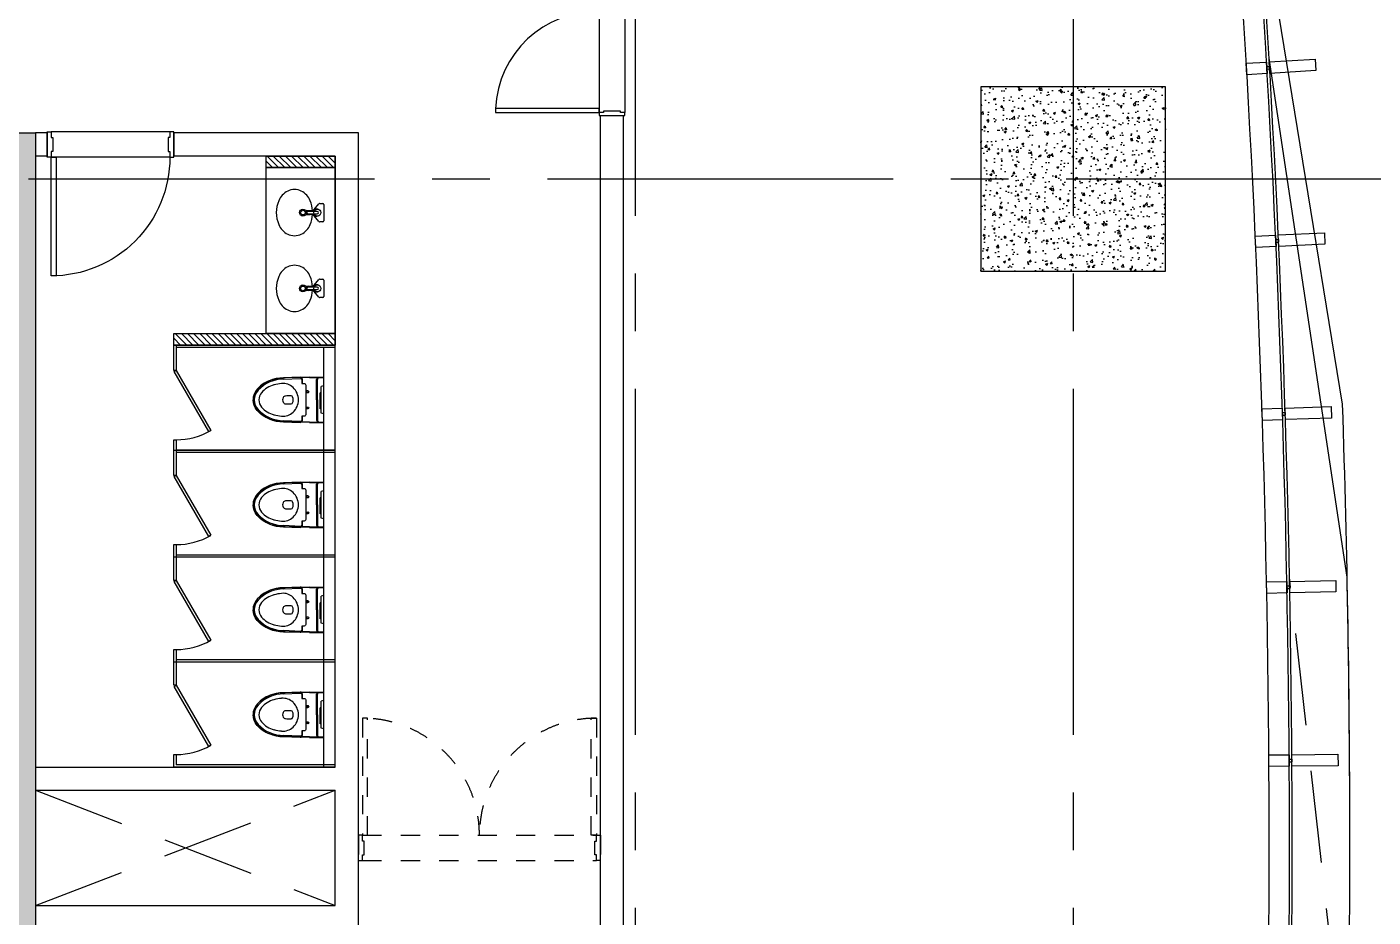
# Model space of a CAD drawing. Header units: millimetres. Extents: x 10000 to 302800, y 6800 to 229018.
# Drawn here: x 126553 to 138229, y 67578 to 75296 of the extents above; entities that cross this region are included whole.
import ezdxf

# ---------------------------------------------------------------- set-up
doc = ezdxf.new("R2010")
doc.units = ezdxf.units.MM
doc.header["$LTSCALE"] = 400
doc.header["$MEASUREMENT"] = 0
for name, pattern in [('X-EXT_9F$0$DASHED', [3, 2, -1]), ('X-F_Exit_7F~20F$0$18$0$STYLE_19', [0.83328, 0.41656, -0.41672]), ('X-GRID_5~ROOF$0$CENTER2', [1.125, 0.75, -0.125, 0.125, -0.125]), ('X-INT-OFFICE-6~20F$0$DASHED', [3, 2, -1])]:
    doc.linetypes.add(name, pattern=pattern)
doc.layers.get('0').update_dxf_attribs({"linetype": 'CONTINUOUS'})
for name, color, linetype in [('A-TXT1', 3, 'CONTINUOUS'), ('X-COL-9F$0$A-COL', 2, 'CONTINUOUS'), ('X-COL-9F$0$A-HAT', 252, 'CONTINUOUS'), ('X-CORE_9F$0$A-CON', 2, 'CONTINUOUS'), ('X-CORE_9F$0$A-HAT', 252, 'CONTINUOUS'), ('X-EXT_9F$0$A-ELE3', 4, 'CONTINUOUS'), ('X-EXT_9F$0$A-ELES', 252, 'CONTINUOUS'), ('X-EXT_9F$0$A-OVHD', 7, 'X-EXT_9F$0$DASHED'), ('X-EXT_9F$0$A-WIN', 6, 'CONTINUOUS'), ('X-F_Exit_7F~20F$0$A-FSD', 4, 'CONTINUOUS'), ('X-frame Office 5~34F$0$A-WINF', 4, 'CONTINUOUS'), ('X-GRID_5~ROOF$0$A-CEN1', 1, 'X-GRID_5~ROOF$0$CENTER2'), ('X-INT-OFFICE-6~20F$0$A-DOOR', 4, 'CONTINUOUS'), ('X-INT-OFFICE-6~20F$0$A-DOORF', 9, 'CONTINUOUS'), ('X-INT-OFFICE-6~20F$0$A-ELE4', 8, 'CONTINUOUS'), ('X-INT-OFFICE-6~20F$0$A-OPEN2', 9, 'X-INT-OFFICE-6~20F$0$DASHED'), ('X-INT-OFFICE-6~20F$0$A-TOIL', 6, 'CONTINUOUS'), ('X-INT-OFFICE-6~20F$0$A-WALD', 7, 'CONTINUOUS')]:
    doc.layers.add(name, color=color, linetype=linetype)

# ---------------------------------------------------------------- blocks, each defined once
blk = doc.blocks.new('X-COL-9F$0$1600X1600_8~11F_C3A')
at = {"layer": 'X-COL-9F$0$A-HAT'}
h = blk.add_hatch(dxfattribs=at)
h.set_pattern_fill('AR-CONC', color=256)
h.set_pattern_definition([(50, (-130848.82, -92371.2), (182.18467, -15.93909), [19.05, -209.55]), (355, (-130848.82, -92371.2), (-35.24283, 191.05664), [15.24, -167.64]), (100.451, (-130833.63, -92372.53), (146.9425, 175.11669), [16.19, -178.09]), (46.1842, (-130848.82, -92320.4), (271.07904, -42.04233), [28.575, -314.325]), (96.6356, (-130826.23, -92323.9), (237.40423, 247.42556), [24.285, -267.135]), (351.184, (-130848.82, -92320.4), (237.4046, 247.4251), [22.86, -251.46]), (21, (-130823.42, -92333.1), (151.61488, -102.26552), [19.05, -209.55]), (326, (-130823.42, -92333.1), (61.80203, 184.18797), [15.24, -167.64]), (71.4514, (-130810.78, -92341.63), (213.4165, 81.92286), [16.19, -178.09]), (37.5, (-130848.817, -92371.206), (3.088603, 84.55504), [0, -165.608, 0, -170.18, 0, -168.275]), (7.5, (-130848.82, -92371.21), (66.81966, 100.180575), [0, -97.028, 0, -161.798, 0, -64.135]), (327.5, (-130905.46, -92371.206), (135.590595, -5.728744), [0, -63.5, 0, -198.12, 0, -262.89]), (317.5, (-130930.86, -92371.21), (148.12918, 25.42649), [0, -82.55, 0, -131.572, 0, -186.69])])
h.paths.add_polyline_path([(-800, -800), (800, -800), (800, 800), (-800, 800)])
at = {"layer": 'X-COL-9F$0$A-COL'}
blk.add_lwpolyline([(-800, -800), (800, -800), (800, 800), (-800, 800)], close=True, dxfattribs=at)
blk = doc.blocks.new('X-COL-9F')
at = {"layer": 'X-COL-9F$0$A-COL'}
blk.add_blockref('X-COL-9F$0$1600X1600_8~11F_C3A', (130849, 92371), dxfattribs=at)
blk = doc.blocks.new('X-CORE_9F')
at = {"layer": 'X-CORE_9F$0$A-HAT'}
h = blk.add_hatch(dxfattribs=at)
h.set_pattern_fill('AR-CONC', color=256)
h.set_pattern_definition([(50, (0, 0), (182.18467, -15.93909), [19.05, -209.55]), (355, (0, 0), (-35.24283, 191.05664), [15.24, -167.64]), (100.451, (15.18, -1.33), (146.9425, 175.11669), [16.19, -178.09]), (46.1842, (0, 50.8), (271.07904, -42.04233), [28.575, -314.325]), (96.6356, (22.6, 47.3), (237.40423, 247.42556), [24.285, -267.135]), (351.184, (0, 50.8), (237.4046, 247.4251), [22.86, -251.46]), (21, (25.4, 38.1), (151.61488, -102.26552), [19.05, -209.55]), (326, (25.4, 38.1), (61.80203, 184.18797), [15.24, -167.64]), (71.4514, (38.03, 29.58), (213.4165, 81.92286), [16.19, -178.09]), (37.5, (0, 0), (3.088603, 84.55504), [0, -165.608, 0, -170.18, 0, -168.275]), (7.5, (0, 0), (66.81966, 100.180575), [0, -97.028, 0, -161.798, 0, -64.135]), (327.5, (-56.64, 0), (135.590595, -5.728744), [0, -63.5, 0, -198.12, 0, -262.89]), (317.5, (-82.04, 0), (148.12918, 25.42649), [0, -82.55, 0, -131.572, 0, -186.69])])
h.paths.add_polyline_path([(88299, 80871), (84649, 80871), (84649, 87921), (87449, 87921), (87449, 82271), (87749, 82271), (87749, 92271), (88299, 92271), (88299, 92771), (86449, 92771), (86449, 92271), (87449, 92271), (87449, 88221), (84649, 88221), (84649, 92271), (85649, 92271), (85649, 92771), (83499, 92771), (83499, 92471), (84149, 92471), (84149, 80671), (81749, 80671), (81749, 92471), (82399, 92471), (82399, 92771), (81449, 92771), (81449, 80371), (88299, 80371)])
h.paths.add_polyline_path([(91449, 80871), (90349, 80871), (90349, 83671), (93049, 83671), (93049, 80871), (92549, 80871), (92549, 80371), (96349, 80371), (96349, 81521), (96049, 81521), (96049, 80871), (93349, 80871), (93349, 92271), (93424, 92271), (96049, 92271), (96049, 91621), (96349, 91621), (96349, 92771), (92524, 92771), (92524, 92271), (93049, 92271), (93049, 89671), (90349, 89671), (90349, 92271), (91724, 92271), (91724, 92771), (90049, 92771), (90049, 88721), (90349, 88721), (90349, 89371), (93049, 89371), (93049, 83971), (90349, 83971), (90349, 84621), (90049, 84621), (90049, 80871), (90049, 80371), (91449, 80371)])
h.paths.add_polyline_path([(90349, 87321), (90049, 87321), (90049, 86021), (90349, 86021)], flags=17)
h.paths.add_polyline_path([(96349, 90221), (96049, 90221), (96049, 88721), (96349, 88721)], flags=17)
h.paths.add_polyline_path([(96349, 87321), (96049, 87321), (96049, 85821), (96349, 85821)], flags=17)
h.paths.add_polyline_path([(96349, 84421), (96049, 84421), (96049, 82921), (96349, 82921)], flags=17)
h.paths.add_polyline_path([(106049, 81521), (105749, 81521), (105749, 80871), (103049, 80871), (103049, 92271), (105749, 92271), (105749, 91621), (106049, 91621), (106049, 92771), (99749, 92771), (99749, 91621), (100049, 91621), (100049, 92271), (102749, 92271), (102749, 80871), (100049, 80871), (100049, 81521), (99749, 81521), (99749, 80371), (106049, 80371)])
h.paths.add_polyline_path([(100049, 84421), (99749, 84421), (99749, 82921), (100049, 82921)], flags=17)
h.paths.add_polyline_path([(100049, 87321), (99749, 87321), (99749, 85821), (100049, 85821)], flags=17)
h.paths.add_polyline_path([(100049, 90221), (99749, 90221), (99749, 88721), (100049, 88721)], flags=17)
h.paths.add_polyline_path([(106049, 90221), (105749, 90221), (105749, 88721), (106049, 88721)], flags=17)
h.paths.add_polyline_path([(106049, 87321), (105749, 87321), (105749, 85821), (106049, 85821)], flags=17)
h.paths.add_polyline_path([(106049, 84421), (105749, 84421), (105749, 82921), (106049, 82921)], flags=17)
h.paths.add_polyline_path([(114149, 80871), (112749, 80871), (112749, 82721), (114149, 82721), (114149, 83021), (112749, 83021), (112749, 89771), (115549, 89771), (115549, 80371), (116849, 80371), (116849, 80871), (115849, 80871), (115849, 83071), (118649, 83071), (118649, 80871), (117649, 80871), (117649, 80371), (119249, 80371), (119249, 80671), (119149, 80671), (119149, 92471), (119799, 92471), (119799, 92771), (117249, 92771), (117249, 92271), (118649, 92271), (118649, 90421), (117249, 90421), (117249, 90121), (118649, 90121), (118649, 83371), (115849, 83371), (115849, 92771), (115449, 92771), (115449, 92271), (115549, 92271), (115549, 90071), (112749, 90071), (112749, 92271), (114349, 92271), (114349, 92771), (109449, 92771), (109449, 91621), (109749, 91621), (109749, 92271), (112449, 92271), (112449, 80871), (109749, 80871), (109749, 81521), (109449, 81521), (109449, 80371), (114149, 80371)])
h.paths.add_polyline_path([(109749, 84421), (109449, 84421), (109449, 82921), (109749, 82921)])
h.paths.add_polyline_path([(109749, 87321), (109449, 87321), (109449, 85821), (109749, 85821)])
h.paths.add_polyline_path([(109749, 90221), (109449, 90221), (109449, 88721), (109749, 88721)], flags=17)
h.paths.add_polyline_path([(121849, 92771), (120899, 92771), (120899, 92471), (121549, 92471), (121549, 80671), (120349, 80671), (120349, 80371), (121849, 80371)])
at = {"layer": 'X-CORE_9F$0$A-CON', "ltscale": 10}
for p, q in [((120899, 92771), (121849, 92771)), ((121849, 92771), (121849, 80371))]:
    blk.add_line(p, q, dxfattribs=at)
blk = doc.blocks.new('*U337')
at = {"layer": 'X-frame Office 5~34F$0$A-WINF'}
for p, q in [((-50, 176), (-50, 0)), ((50, 176), (-50, 176)), ((11.5, 200), (-11.5, 200)), ((-11.5, 176), (-11.5, 200)), ((11.5, 176), (11.5, 200)), ((50, 0), (50, 176)), ((-50, 0), (50, 0))]:
    blk.add_line(p, q, dxfattribs=at)
blk.add_lwpolyline([(-50, 200), (50, 200), (50, 600), (-50, 600)], close=True, dxfattribs=at)
blk = doc.blocks.new('X-frame Office 5~34F')
at = {"layer": 'X-frame Office 5~34F$0$A-WINF'}
for p, xscale, rotation in [((132353, 93325), -1, 273.4422343515099), ((132431, 91827), -0.9999999999999999, 272.7064152652976), ((132488, 90328), -0.9999999999999999, 271.9705961790854), ((132527, 88828), -0.9999999999999999, 271.2347770928734), ((132546, 87328), -1, 270.4989580066613)]:
    blk.add_blockref('*U337', p, dxfattribs=dict(at, xscale=xscale, rotation=rotation))
blk = doc.blocks.new('X-EXT_9F')
at = {"layer": 'X-EXT_9F$0$A-ELE3', "ltscale": 10}
blk.add_lwpolyline([(99970, 65294), (104470, 64776, 0.026596), (126595, 66105, 0.345625), (132309, 71743, 0.031644), (133249, 86571, 0.004995), (133225, 88919), (132548, 93419)], format="xyb", dxfattribs=at)
at = {"layer": 'X-EXT_9F$0$A-ELES', "ltscale": 10}
blk.add_lwpolyline([(132549, 86571, 0.031644), (131615, 101311, 0.345625), (126516, 106342, 0.056648), (79581, 106342, 0.345625), (74483, 101311, 0.031644), (73549, 86571, 0.031644), (74483, 71832, 0.345625), (79581, 66801, 0.056648), (126516, 66801, 0.345625), (131615, 71832, 0.031644)], format="xyb", close=True, dxfattribs=at)
at = {"layer": 'X-EXT_9F$0$A-ELES'}
blk.add_lwpolyline([(98470, 65322), (102970, 64771, 0.028396), (126595, 66105, 0.345625), (132309, 71743, 0.031644), (133249, 86571, 0.008188), (133186, 90419), (132451, 94919)], format="xyb", dxfattribs=at)
at = {"layer": 'X-EXT_9F$0$A-OVHD', "flags": 128}
blk.add_lwpolyline([(104470, 65276), (108970, 64855, 0.021196), (126595, 66105, 0.345625), (132309, 71743, 0.02706), (133229, 84419), (132725, 88919)], format="xyb", dxfattribs=at)
at = {"layer": 'X-EXT_9F$0$A-WIN'}
for points in [[(132749, 86571, 0.031644), (131813, 101336, 0.345625), (126539, 106541, 0.056648), (79559, 106541, 0.345625), (74284, 101336, 0.031644), (73349, 86571, 0.031644), (74284, 71806, 0.345625), (79559, 66602, 0.056648), (126539, 66602, 0.345625), (131813, 71806, 0.031644)], [(132725, 86571, 0.031644), (131790, 101333, 0.345625), (126536, 106517, 0.056648), (79561, 106517, 0.345625), (74308, 101333, 0.031644), (73373, 86571, 0.031644), (74308, 71809, 0.345625), (79561, 66626, 0.056648), (126536, 66626, 0.345625), (131790, 71809, 0.031644)]]:
    blk.add_lwpolyline(points, format="xyb", close=True, dxfattribs=at)
blk.add_blockref('X-frame Office 5~34F', (0, 0))
blk = doc.blocks.new('X-F_Exit_7F~20F')
at = {"layer": 'X-F_Exit_7F~20F$0$A-FSD', "linetype": 'X-F_Exit_7F~20F$0$18$0$STYLE_19'}
for p, q in [((124684, 86681), (126714, 86681, 0)), ((124684, 86461), (126714, 86461, 0))]:
    blk.add_line(p, q, dxfattribs=at)
for points in [[(124684, 86681), (124729, 86681), (124729, 87696), (124684, 87696)], [(126714, 86681), (126669, 86681), (126669, 87696), (126714, 87696)], [(124649, 86461), (124684, 86461), (124684, 86511), (124699, 86511), (124699, 86631), (124684, 86631), (124684, 86681), (124649, 86681)], [(126749, 86461), (126714, 86461), (126714, 86511), (126699, 86511), (126699, 86631), (126714, 86631), (126714, 86681), (126749, 86681)]]:
    blk.add_lwpolyline(points, close=True, dxfattribs=at)
for centre, start, end in [((124684, 86681), 0, 90), ((126714, 86681), 90, 180)]:
    blk.add_arc(centre, 1015, start, end, dxfattribs=at)
blk = doc.blocks.new('X-GRID_5~ROOF')
at = {"layer": 'X-GRID_5~ROOF$0$A-CEN1', "ltscale": 10}
for p, q in [((127049, 117553), (127049, 58621)), ((130849, 117553), (130849, 58621))]:
    blk.add_line(p, q, dxfattribs=at)
blk.add_lwpolyline([(138288, 92371), (55382, 92371)], dxfattribs=at)
blk = doc.blocks.new('X-INT-OFFICE-6~20F$0$X-INT-OFFICE-22~35F$0$X-INT-OFFICE-6~19F$0$X-INT-OFFICE-22~35F$0$SD-1000-220')
at = {"layer": 'X-INT-OFFICE-6~20F$0$A-DOOR'}
for points in [[(35, 28), (80, 28), (80, 1058), (35, 1058)], [(0, -192), (35, -192), (35, -142), (50, -142), (50, -22), (35, -22), (35, 28), (0, 28)], [(1100, -192), (1065, -192), (1065, -142), (1050, -142), (1050, -22), (1065, -22), (1065, 28), (1100, 28)]]:
    blk.add_lwpolyline(points, close=True, dxfattribs=at)
at = {"layer": 'X-INT-OFFICE-6~20F$0$A-DOORF'}
blk.add_arc((35, 28), 1030, 359.9893, 90.0107, dxfattribs=at)
at = {"layer": 'X-INT-OFFICE-6~20F$0$A-ELE4'}
for p, q in [((1065, 28), (35, 28)), ((1065, -192), (35, -192))]:
    blk.add_line(p, q, dxfattribs=at)
blk = doc.blocks.new('X-INT-OFFICE-6~20F$0$DOOR_2400')
at = {"layer": 'X-INT-OFFICE-6~20F$0$A-DOOR'}
for points in [[(41794, 101558), (41794, 101523), (41844, 101523), (41844, 101508), (42038, 101508), (42038, 101523), (42088, 101523), (42088, 101558)], [(42088, 101523), (42088, 101478), (43288, 101478), (43288, 101523)], [(41794, 99158), (41794, 99193), (41844, 99193), (41844, 99208), (42038, 99208), (42038, 99193), (42088, 99193), (42088, 99158)], [(42088, 99193), (42088, 99238), (43288, 99238), (43288, 99193)]]:
    blk.add_lwpolyline(points, close=True, dxfattribs=at)
at = {"layer": 'X-INT-OFFICE-6~20F$0$A-DOORF'}
for centre, radius, start, end in [((42121, 101526), 1168, 268.3863, 357.6653), ((42157, 99230), 1131, 0.4286, 93.5198)]:
    blk.add_arc(centre, radius, start, end, dxfattribs=at)
at = {"layer": 'X-INT-OFFICE-6~20F$0$A-ELE4'}
for p, q in [((41794, 99193), (41794, 101523)), ((42088, 99193), (42088, 101523))]:
    blk.add_line(p, q, dxfattribs=at)
blk = doc.blocks.new('X-INT-OFFICE-6~20F')
at = {"layer": 'X-INT-OFFICE-6~20F$0$A-TOIL'}
h = blk.add_hatch(dxfattribs=at)
h.set_pattern_fill('ANSI31', color=256, scale=300, angle=450)
h.set_pattern_definition([(135, (204804.423, 872.39), (-26.516504, -26.516504), [])])
h.paths.add_polyline_path([(123849, 92571), (123849, 92471), (124449, 92471), (124449, 92571)])
h = blk.add_hatch(dxfattribs=at)
h.set_pattern_fill('ANSI31', color=256, scale=300, angle=450)
h.set_pattern_definition([(135, (203104.422, 2411.213), (-26.516504, -26.516504), [])])
h.paths.add_polyline_path([(124449, 91032), (124449, 90932), (123049, 90932), (123049, 91032)])
at = {"layer": 'X-INT-OFFICE-6~20F$0$A-OPEN2'}
for p, q in [((121849, 86071), (124449, 87071)), ((121849, 87071), (124449, 86071))]:
    blk.add_line(p, q, dxfattribs=at)
at = {"layer": 'X-INT-OFFICE-6~20F$0$A-TOIL'}
for p, q in [((124251, 92090), (124307, 92157)), ((124315, 92160), (124340, 92160)), ((124350, 92150), (124350, 92010)), ((124293, 92090), (124211, 92090)), ((124211, 92070), (124293, 92070)), ((124247, 92095), (124241, 92095)), ((124241, 92065), (124247, 92065)), ((124307, 92004), (124251, 92070)), ((124340, 92000), (124315, 92000)), ((124293, 91433), (124211, 91433)), ((124247, 91438), (124241, 91438)), ((124251, 91433), (124307, 91500)), ((124315, 91503), (124340, 91503)), ((124350, 91493), (124350, 91353)), ((124211, 91413), (124293, 91413)), ((124241, 91408), (124247, 91408)), ((124307, 91347), (124251, 91413)), ((124340, 91343), (124315, 91343)), ((123049, 90711), (123049, 90931)), ((123049, 90931), (124449, 90931)), ((123069, 90931), (123069, 90711)), ((124449, 90911), (123069, 90911)), ((123069, 90711), (123049, 90711)), ((123049, 90001), (123049, 90111)), ((123049, 90111), (123069, 90111)), ((123069, 90111), (123069, 90021)), ((123049, 89801), (123049, 90021)), ((123049, 90021), (124449, 90021)), ((123069, 90021), (123069, 89801)), ((124449, 90021), (123069, 90021)), ((124449, 90001), (123069, 90001)), ((123069, 89801), (123049, 89801)), ((123049, 89091), (123049, 89201)), ((123049, 89201), (123069, 89201)), ((123049, 88891), (123049, 89111)), ((124449, 89091), (123049, 89091)), ((123069, 89201), (123069, 89111)), ((123069, 89111), (123069, 88891)), ((124449, 89111), (123069, 89111)), ((124449, 89091), (123069, 89091)), ((123069, 88891), (123049, 88891)), ((123049, 88181), (123049, 88291)), ((123049, 88291), (123069, 88291)), ((123069, 88291), (123069, 88201)), ((123049, 87981), (123049, 88201)), ((124449, 88181), (123049, 88181)), ((123069, 88201), (123069, 87981)), ((124449, 88201), (123069, 88201)), ((124449, 88181), (123069, 88181)), ((123069, 87981), (123049, 87981)), ((123049, 87271), (123049, 87381)), ((123049, 87381), (123069, 87381)), ((123069, 87381), (123069, 87291)), ((124449, 87271), (123049, 87271)), ((124449, 87291), (123069, 87291))]:
    blk.add_line(p, q, dxfattribs=at)
for points in [[(124449, 92471), (123849, 92471), (123849, 92571), (124449, 92571)], [(123849, 92471), (124449, 92471), (124449, 91032), (123849, 91032)], [(124449, 91032), (124449, 90932), (123049, 90932), (123049, 91032)], [(123369, 90192), (123351, 90182), (123051, 90701), (123069, 90711)], [(123369, 89282), (123351, 89272), (123051, 89791), (123069, 89801)], [(123369, 88372), (123351, 88362), (123051, 88881), (123069, 88891)], [(123369, 87462), (123351, 87452), (123051, 87971), (123069, 87981)]]:
    blk.add_lwpolyline(points, close=True, dxfattribs=at)
for points in [[(124349, 90001), (124349, 90911)], [(124349, 89091), (124349, 90001)], [(124349, 88181), (124349, 89091)], [(124349, 87271), (124349, 88181)]]:
    blk.add_lwpolyline(points, dxfattribs=at)
for centre, radius in [((124168, 92080), 29.9), ((124168, 92080), 19.9), ((124293, 92080), 30.3), ((124168, 91423), 29.9), ((124168, 91423), 19.9), ((124293, 91423), 30.3)]:
    blk.add_circle(centre, radius, dxfattribs=at)
for centre, radius, start, end in [((124095, 92140), 140, 40.0697, 139.9303), ((124197, 92080), 260, 156.5878, 203.4122), ((124133, 92108), 190, 139.9303, 156.5878), ((124057, 92108), 190, 23.4122, 40.0697), ((123992, 92080), 260, 3.4161, 23.4122), ((124315, 92150), 10, 90, 139.9572), ((124340, 92150), 10, 0, 90), ((124205, 92080), 17.8, 117.0341, 242.9659), ((124216, 91960), 137, 79.4793, 98.2701), ((124216, 92200), 137, 261.7299, 280.5207), ((124211, 92080), 10, 90, 270), ((123992, 92080), 260, 336.5878, 356.5839), ((124248, 92113), 17.3, 268.5058, 314.0345), ((124248, 92048), 17.3, 45.9655, 91.4942), ((124288, 92072), 39.8, 72.2904, 137.0586), ((124288, 92089), 39.8, 222.9414, 287.7096), ((124293, 92080), 10, 270, 90), ((124340, 92010), 10, 270, 0), ((124133, 92052), 190, 203.4122, 220.0697), ((124095, 92020), 140, 220.0697, 319.9303), ((124057, 92052), 190, 319.9303, 336.5878), ((124315, 92010), 10, 220.0428, 270), ((124133, 91451), 190, 139.9303, 156.5878), ((124095, 91483), 140, 40.0697, 139.9303), ((124057, 91451), 190, 23.4122, 40.0697), ((124197, 91423), 260, 156.5878, 203.4122), ((124205, 91423), 17.8, 117.0341, 242.9659), ((124216, 91304), 137, 79.4793, 98.2701), ((124211, 91423), 10, 90, 270), ((123992, 91423), 260, 3.4161, 23.4122), ((124248, 91456), 17.3, 268.5058, 314.0345), ((124288, 91415), 39.8, 72.2904, 137.0586), ((124293, 91423), 10, 270, 90), ((124315, 91493), 10, 90, 139.9572), ((124340, 91493), 10, 0, 90), ((124133, 91395), 190, 203.4122, 220.0697), ((124216, 91543), 137, 261.7299, 280.5207), ((124057, 91395), 190, 319.9303, 336.5878), ((123992, 91423), 260, 336.5878, 356.5839), ((124248, 91391), 17.3, 45.9655, 91.4942), ((124288, 91432), 39.8, 222.9414, 287.7096), ((124315, 91353), 10, 220.0428, 270), ((124340, 91353), 10, 270, 0), ((124095, 91363), 140, 220.0697, 319.9303), ((123069, 90711), 600, 270, 300), ((123069, 89801), 600, 270, 300), ((123069, 88891), 600, 270, 300), ((123069, 87981), 600, 270, 300)]:
    blk.add_arc(centre, radius, start, end, dxfattribs=at)
at = {"layer": 'X-INT-OFFICE-6~20F$0$A-WALD'}
for p, q in [((126749, 80230), (126749, 92921)), ((126749, 92921), (126949, 92921)), ((126949, 80230), (126949, 92921)), ((121949, 92771), (121849, 92771)), ((121949, 92771), (121949, 92571)), ((124649, 92771), (123049, 92771)), ((123049, 92771), (123049, 92571)), ((124649, 80371), (124649, 92771)), ((121949, 92571), (121849, 92571)), ((124449, 92571), (123049, 92571)), ((124449, 87271), (124449, 92571)), ((121849, 87271), (124449, 87271)), ((121849, 87071), (124449, 87071)), ((124449, 86071), (124449, 87071)), ((121849, 86071), (124449, 86071))]:
    blk.add_line(p, q, dxfattribs=at)
at = {"xscale": 0.7499999999999954, "yscale": 0.7499999999999954, "zscale": 0.7499999999999954, "rotation": 180}
blk.add_blockref('X-INT-OFFICE-6~20F$0$DOOR_2400', (158305, 169090), dxfattribs=at)
at = {"layer": 'X-INT-OFFICE-6~20F$0$A-DOOR', "xscale": -1, "rotation": 180}
blk.add_blockref('X-INT-OFFICE-6~20F$0$X-INT-OFFICE-22~35F$0$X-INT-OFFICE-6~19F$0$X-INT-OFFICE-22~35F$0$SD-1000-220', (121949, 92589), dxfattribs=at)
for points in [[(124349, 90260), (124226, 90260), (124213, 90261), (124201, 90261), (124189, 90261), (124176, 90262), (124164, 90262), (124152, 90262), (124150, 90262), (124148, 90261), (124147, 90261), (124145, 90261), (124001, 90266), (123988, 90266), (123976, 90267), (123964, 90268), (123952, 90270), (123940, 90272), (123928, 90274), (123916, 90278), (123904, 90281), (123889, 90285), (123874, 90291), (123860, 90297), (123845, 90304), (123832, 90312), (123819, 90321), (123806, 90330), (123794, 90340), (123783, 90351), (123772, 90363), (123768, 90368), (123764, 90373), (123761, 90378), (123758, 90383), (123755, 90388), (123749, 90399), (123744, 90410), (123741, 90421), (123738, 90433), (123736, 90444), (123736, 90456), (123736, 90468), (123738, 90480), (123741, 90492), (123744, 90503), (123749, 90514), (123755, 90524), (123758, 90530), (123761, 90535), (123764, 90540), (123768, 90545), (123772, 90549), (123783, 90561), (123794, 90572), (123806, 90582), (123819, 90592), (123832, 90601), (123845, 90608), (123860, 90616), (123874, 90622), (123889, 90627), (123904, 90631), (123916, 90635), (123928, 90638), (123940, 90641), (123952, 90643), (123964, 90645), (123976, 90645), (123988, 90646), (124001, 90647), (124145, 90652), (124147, 90651), (124148, 90651), (124150, 90651), (124152, 90650), (124164, 90651), (124176, 90651), (124189, 90651), (124201, 90652), (124213, 90652), (124226, 90652), (124349, 90652)], [(124349, 89350), (124226, 89350), (124213, 89351), (124201, 89351), (124189, 89351), (124176, 89352), (124164, 89352), (124152, 89352), (124150, 89352), (124148, 89351), (124147, 89351), (124145, 89351), (124001, 89356), (123988, 89356), (123976, 89357), (123964, 89358), (123952, 89360), (123940, 89362), (123928, 89364), (123916, 89368), (123904, 89371), (123889, 89375), (123874, 89381), (123860, 89387), (123845, 89394), (123832, 89402), (123819, 89411), (123806, 89420), (123794, 89430), (123783, 89441), (123772, 89453), (123768, 89458), (123764, 89463), (123761, 89468), (123758, 89473), (123755, 89478), (123749, 89489), (123744, 89500), (123741, 89511), (123738, 89523), (123736, 89534), (123736, 89546), (123736, 89558), (123738, 89570), (123741, 89582), (123744, 89593), (123749, 89604), (123755, 89614), (123758, 89620), (123761, 89625), (123764, 89630), (123768, 89635), (123772, 89639), (123783, 89651), (123794, 89662), (123806, 89672), (123819, 89682), (123832, 89691), (123845, 89698), (123860, 89706), (123874, 89712), (123889, 89717), (123904, 89721), (123916, 89725), (123928, 89728), (123940, 89731), (123952, 89733), (123964, 89735), (123976, 89735), (123988, 89736), (124001, 89737), (124145, 89742), (124147, 89741), (124148, 89741), (124150, 89741), (124152, 89740), (124164, 89741), (124176, 89741), (124189, 89741), (124201, 89742), (124213, 89742), (124226, 89742), (124349, 89742)], [(124349, 88440), (124226, 88440), (124213, 88441), (124201, 88441), (124189, 88441), (124176, 88442), (124164, 88442), (124152, 88442), (124150, 88442), (124148, 88441), (124147, 88441), (124145, 88441), (124001, 88446), (123988, 88446), (123976, 88447), (123964, 88448), (123952, 88450), (123940, 88452), (123928, 88454), (123916, 88458), (123904, 88461), (123889, 88465), (123874, 88471), (123860, 88477), (123845, 88484), (123832, 88492), (123819, 88501), (123806, 88510), (123794, 88520), (123783, 88531), (123772, 88543), (123768, 88548), (123764, 88553), (123761, 88558), (123758, 88563), (123755, 88568), (123749, 88579), (123744, 88590), (123741, 88601), (123738, 88613), (123736, 88624), (123736, 88636), (123736, 88648), (123738, 88660), (123741, 88672), (123744, 88683), (123749, 88694), (123755, 88704), (123758, 88710), (123761, 88715), (123764, 88720), (123768, 88725), (123772, 88729), (123783, 88741), (123794, 88752), (123806, 88762), (123819, 88772), (123832, 88781), (123845, 88788), (123860, 88796), (123874, 88802), (123889, 88807), (123904, 88811), (123916, 88815), (123928, 88818), (123940, 88821), (123952, 88823), (123964, 88825), (123976, 88825), (123988, 88826), (124001, 88827), (124145, 88832), (124147, 88831), (124148, 88831), (124150, 88831), (124152, 88830), (124164, 88831), (124176, 88831), (124189, 88831), (124201, 88832), (124213, 88832), (124226, 88832), (124349, 88832)], [(124349, 87530), (124226, 87530), (124213, 87531), (124201, 87531), (124189, 87531), (124176, 87532), (124164, 87532), (124152, 87532), (124150, 87532), (124148, 87531), (124147, 87531), (124145, 87531), (124001, 87536), (123988, 87536), (123976, 87537), (123964, 87538), (123952, 87540), (123940, 87542), (123928, 87544), (123916, 87548), (123904, 87551), (123889, 87555), (123874, 87561), (123860, 87567), (123845, 87574), (123832, 87582), (123819, 87591), (123806, 87600), (123794, 87610), (123783, 87621), (123772, 87633), (123768, 87638), (123764, 87643), (123761, 87648), (123758, 87653), (123755, 87658), (123749, 87669), (123744, 87680), (123741, 87691), (123738, 87703), (123736, 87714), (123736, 87726), (123736, 87738), (123738, 87750), (123741, 87762), (123744, 87773), (123749, 87784), (123755, 87794), (123758, 87800), (123761, 87805), (123764, 87810), (123768, 87815), (123772, 87819), (123783, 87831), (123794, 87842), (123806, 87852), (123819, 87862), (123832, 87871), (123845, 87878), (123860, 87886), (123874, 87892), (123889, 87897), (123904, 87901), (123916, 87905), (123928, 87908), (123940, 87911), (123952, 87913), (123964, 87915), (123976, 87915), (123988, 87916), (124001, 87917), (124145, 87922), (124147, 87921), (124148, 87921), (124150, 87921), (124152, 87920), (124164, 87921), (124176, 87921), (124189, 87921), (124201, 87922), (124213, 87922), (124226, 87922), (124349, 87922)]]:
    blk.add_wipeout(points).translate(0, 0, 0).dxf.layer = 'X-INT-OFFICE-6~20F$0$A-TOIL'
at = {"layer": 'X-INT-OFFICE-6~20F$0$A-TOIL'}
for p, q in [((124226, 90652), (124349, 90652)), ((124226, 90649), (124349, 90649)), ((124287, 90456), (124287, 90634)), ((124294, 90456), (124294, 90634)), ((124349, 90260), (124349, 90652)), ((124319, 90448), (124319, 90516)), ((124327, 90516), (124319, 90516)), ((124349, 90579), (124327, 90573)), ((124327, 90340), (124327, 90573)), ((124349, 90334), (124349, 90579)), ((124287, 90456), (124287, 90279)), ((124294, 90456), (124294, 90279)), ((124327, 90448), (124319, 90448)), ((124319, 90378), (124319, 90446)), ((124327, 90446), (124319, 90446)), ((124327, 90378), (124319, 90378)), ((124226, 90264), (124349, 90264)), ((124226, 90260), (124349, 90260)), ((124349, 90334), (124327, 90340)), ((124226, 89742), (124349, 89742)), ((124226, 89739), (124349, 89739)), ((124287, 89546), (124287, 89724)), ((124294, 89546), (124294, 89724)), ((124349, 89350), (124349, 89742)), ((124319, 89538), (124319, 89606)), ((124327, 89606), (124319, 89606)), ((124349, 89669), (124327, 89663)), ((124327, 89430), (124327, 89663)), ((124349, 89424), (124349, 89669)), ((124287, 89546), (124287, 89369)), ((124294, 89546), (124294, 89369)), ((124327, 89538), (124319, 89538)), ((124319, 89468), (124319, 89536)), ((124327, 89536), (124319, 89536)), ((124327, 89468), (124319, 89468)), ((124226, 89354), (124349, 89354)), ((124226, 89350), (124349, 89350)), ((124349, 89424), (124327, 89430)), ((124226, 88832), (124349, 88832)), ((124226, 88829), (124349, 88829)), ((124287, 88636), (124287, 88814)), ((124294, 88636), (124294, 88814)), ((124349, 88759), (124327, 88753)), ((124327, 88520), (124327, 88753)), ((124349, 88440), (124349, 88832)), ((124349, 88514), (124349, 88759)), ((124287, 88636), (124287, 88459)), ((124294, 88636), (124294, 88459)), ((124319, 88628), (124319, 88696)), ((124327, 88696), (124319, 88696)), ((124327, 88628), (124319, 88628)), ((124319, 88558), (124319, 88626)), ((124327, 88626), (124319, 88626)), ((124327, 88558), (124319, 88558)), ((124349, 88514), (124327, 88520)), ((124226, 88444), (124349, 88444)), ((124226, 88440), (124349, 88440)), ((124226, 87922), (124349, 87922)), ((124349, 87530), (124349, 87922)), ((124226, 87919), (124349, 87919)), ((124287, 87726), (124287, 87904)), ((124294, 87726), (124294, 87904)), ((124349, 87849), (124327, 87843)), ((124327, 87610), (124327, 87843)), ((124349, 87604), (124349, 87849)), ((124287, 87726), (124287, 87549)), ((124294, 87726), (124294, 87549)), ((124319, 87718), (124319, 87786)), ((124327, 87786), (124319, 87786)), ((124327, 87718), (124319, 87718)), ((124319, 87648), (124319, 87716)), ((124327, 87716), (124319, 87716)), ((124327, 87648), (124319, 87648)), ((124349, 87604), (124327, 87610)), ((124226, 87534), (124349, 87534)), ((124226, 87530), (124349, 87530))]:
    blk.add_line(p, q, dxfattribs=at)
for points in [[(124163, 90598), (124163, 90634, 0.424133), (124144, 90652), (124001, 90647, 0.208401), (123771, 90547, 0.392773), (123771, 90366, 0.208401), (124001, 90266), (124144, 90261, 0.424133), (124163, 90279), (124163, 90315)], [(124152, 90650), (124014, 90647, 0.055395), (123904, 90631, 0.154276), (123772, 90549, 0.179504), (123737, 90456)], [(124001, 90637, 0.208514), (123779, 90540, 0.392773), (123779, 90372, 0.208514), (124001, 90276, 0.208514)], [(124001, 90637), (124146, 90643, -0.427488), (124158, 90632), (124158, 90598), (124179, 90598, -0.414214), (124192, 90585), (124192, 90328, -0.414214), (124179, 90315), (124158, 90315), (124158, 90280, -0.427488), (124146, 90269), (124001, 90276)], [(124226, 90652, 0.012538), (124225, 90652), (124152, 90650)], [(124226, 90649, 0.012538), (124226, 90649), (124157, 90647)], [(124192, 90519), (124211, 90519, 1), (124211, 90534), (124192, 90534)], [(124152, 90262), (124014, 90266, -0.055395), (123904, 90281, -0.154276), (123772, 90363, -0.179504), (123737, 90456)], [(124192, 90394), (124211, 90394, -1), (124211, 90379), (124192, 90379)], [(124226, 90260, -0.012538), (124225, 90260), (124152, 90262)], [(124226, 90264, -0.012538), (124226, 90264), (124157, 90266)], [(124163, 89688), (124163, 89724, 0.424133), (124144, 89742), (124001, 89737, 0.208401), (123771, 89637, 0.392773), (123771, 89456, 0.208401), (124001, 89356), (124144, 89351, 0.424133), (124163, 89369), (124163, 89405)], [(124152, 89740), (124014, 89737, 0.055395), (123904, 89721, 0.154276), (123772, 89639, 0.179504), (123737, 89546)], [(124001, 89727, 0.208514), (123779, 89630, 0.392773), (123779, 89462, 0.208514), (124001, 89366, 0.208514)], [(124001, 89727), (124146, 89733, -0.427488), (124158, 89722), (124158, 89688), (124179, 89688, -0.414214), (124192, 89675), (124192, 89418, -0.414214), (124179, 89405), (124158, 89405), (124158, 89370, -0.427488), (124146, 89359), (124001, 89366)], [(124226, 89742, 0.012538), (124225, 89742), (124152, 89740)], [(124226, 89739, 0.012538), (124226, 89739), (124157, 89737)], [(124192, 89609), (124211, 89609, 1), (124211, 89624), (124192, 89624)], [(124152, 89352), (124014, 89356, -0.055395), (123904, 89371, -0.154276), (123772, 89453, -0.179504), (123737, 89546)], [(124192, 89484), (124211, 89484, -1), (124211, 89469), (124192, 89469)], [(124226, 89350, -0.012538), (124225, 89350), (124152, 89352)], [(124226, 89354, -0.012538), (124226, 89354), (124157, 89356)], [(124163, 88778), (124163, 88814, 0.424133), (124144, 88832), (124001, 88827, 0.208401), (123771, 88727, 0.392773), (123771, 88546, 0.208401), (124001, 88446), (124144, 88441, 0.424133), (124163, 88459), (124163, 88495)], [(124152, 88830), (124014, 88827, 0.055395), (123904, 88811, 0.154276), (123772, 88729, 0.179504), (123737, 88636)], [(124001, 88817, 0.208514), (123779, 88720, 0.392773), (123779, 88552, 0.208514), (124001, 88456, 0.208514)], [(124001, 88817), (124146, 88823, -0.427488), (124158, 88812), (124158, 88778), (124179, 88778, -0.414214), (124192, 88765), (124192, 88508, -0.414214), (124179, 88495), (124158, 88495), (124158, 88460, -0.427488), (124146, 88449), (124001, 88456)], [(124226, 88832, 0.012538), (124225, 88832), (124152, 88830)], [(124226, 88829, 0.012538), (124226, 88829), (124157, 88827)], [(124152, 88442), (124014, 88446, -0.055395), (123904, 88461, -0.154276), (123772, 88543, -0.179504), (123737, 88636)], [(124192, 88699), (124211, 88699, 1), (124211, 88714), (124192, 88714)], [(124192, 88574), (124211, 88574, -1), (124211, 88559), (124192, 88559)], [(124226, 88440, -0.012538), (124225, 88440), (124152, 88442)], [(124226, 88444, -0.012538), (124226, 88444), (124157, 88446)], [(124163, 87868), (124163, 87904, 0.424133), (124144, 87922), (124001, 87917, 0.208401), (123771, 87817, 0.392773), (123771, 87636, 0.208401), (124001, 87536), (124144, 87531, 0.424133), (124163, 87549), (124163, 87585)], [(124226, 87922, 0.012538), (124225, 87922), (124152, 87920)], [(124152, 87920), (124014, 87917, 0.055395), (123904, 87901, 0.154276), (123772, 87819, 0.179504), (123737, 87726)], [(124001, 87907, 0.208514), (123779, 87810, 0.392773), (123779, 87642, 0.208514), (124001, 87546, 0.208514)], [(124001, 87907), (124146, 87913, -0.427488), (124158, 87902), (124158, 87868), (124179, 87868, -0.414214), (124192, 87855), (124192, 87598, -0.414214), (124179, 87585), (124158, 87585), (124158, 87550, -0.427488), (124146, 87539), (124001, 87546)], [(124226, 87919, 0.012538), (124226, 87919), (124157, 87917)], [(124152, 87532), (124014, 87536, -0.055395), (123904, 87551, -0.154276), (123772, 87633, -0.179504), (123737, 87726)], [(124192, 87789), (124211, 87789, 1), (124211, 87804), (124192, 87804)], [(124192, 87664), (124211, 87664, -1), (124211, 87649), (124192, 87649)], [(124226, 87530, -0.012538), (124225, 87530), (124152, 87532)], [(124226, 87534, -0.012538), (124226, 87534), (124157, 87536)]]:
    blk.add_lwpolyline(points, format="xyb", dxfattribs=at)
for centre in [(124211, 90526), (124211, 90386), (124211, 89616), (124211, 89476), (124211, 88706), (124211, 88566), (124211, 87796), (124211, 87656)]:
    blk.add_circle(centre, 8.06, dxfattribs=at)
for centre, radius, start, end in [((124302, 90634), 15, 90, 180), ((124309, 90634), 15, 90, 180), ((123882, 90456), 96, 139.2943, 180), ((123969, 90381), 211, 104.2134, 139.2943), ((124029, 90144), 456, 95.8102, 104.2134), ((123996, 90472), 127, 46.4239, 95.8102), ((124050, 90118), 373, 87.6739, 95.0711), ((124065, 90476), 15, 23.2583, 87.6739), ((123981, 90456), 148, 0, 46.4239), ((123882, 90456), 96, 180, 220.7057), ((123969, 90531), 211, 220.7057, 255.7866), ((124036, 90456), 44, 153.023, 207.4311), ((124019, 90465), 25, 95.0711, 153.023), ((124020, 90447), 25, 207.4311, 265.3203), ((124050, 90814), 393, 265.3203, 272.2988), ((124065, 90437), 15, 272.2988, 336.7535), ((124019, 90456), 64.9, 336.7535, 23.2583), ((123981, 90456), 148, 313.5761, 0), ((124029, 90769), 456, 255.7866, 264.1898), ((123996, 90441), 127, 264.1898, 313.5761), ((124302, 90279), 15, 180, 270), ((124309, 90279), 15, 180, 270), ((123969, 89471), 211, 104.2134, 139.2943), ((124029, 89234), 456, 95.8102, 104.2134), ((123996, 89562), 127, 46.4239, 95.8102), ((124302, 89724), 15, 90, 180), ((124309, 89724), 15, 90, 180), ((123882, 89546), 96, 139.2943, 180), ((124036, 89546), 44, 153.023, 207.4311), ((124019, 89555), 25, 95.0711, 153.023), ((124050, 89208), 373, 87.6739, 95.0711), ((124065, 89566), 15, 23.2583, 87.6739), ((124019, 89546), 64.9, 336.7535, 23.2583), ((123981, 89546), 148, 0, 46.4239), ((123882, 89546), 96, 180, 220.7057), ((123969, 89621), 211, 220.7057, 255.7866), ((123996, 89531), 127, 264.1898, 313.5761), ((124020, 89537), 25, 207.4311, 265.3203), ((124050, 89904), 393, 265.3203, 272.2988), ((124065, 89527), 15, 272.2988, 336.7535), ((123981, 89546), 148, 313.5761, 0), ((124029, 89859), 456, 255.7866, 264.1898), ((124302, 89369), 15, 180, 270), ((124309, 89369), 15, 180, 270), ((123969, 88561), 211, 104.2134, 139.2943), ((124029, 88324), 456, 95.8102, 104.2134), ((123996, 88652), 127, 46.4239, 95.8102), ((123981, 88636), 148, 0, 46.4239), ((124302, 88814), 15, 90, 180), ((124309, 88814), 15, 90, 180), ((123882, 88636), 96, 139.2943, 180), ((123882, 88636), 96, 180, 220.7057), ((124036, 88636), 44, 153.023, 207.4311), ((124019, 88645), 25, 95.0711, 153.023), ((124050, 88298), 373, 87.6739, 95.0711), ((124065, 88656), 15, 23.2583, 87.6739), ((124019, 88636), 64.9, 336.7535, 23.2583), ((123981, 88636), 148, 313.5761, 0), ((123969, 88711), 211, 220.7057, 255.7866), ((124029, 88949), 456, 255.7866, 264.1898), ((123996, 88621), 127, 264.1898, 313.5761), ((124020, 88627), 25, 207.4311, 265.3203), ((124050, 88994), 393, 265.3203, 272.2988), ((124065, 88617), 15, 272.2988, 336.7535), ((124302, 88459), 15, 180, 270), ((124309, 88459), 15, 180, 270), ((123969, 87651), 211, 104.2134, 139.2943), ((124029, 87414), 456, 95.8102, 104.2134), ((123996, 87742), 127, 46.4239, 95.8102), ((123981, 87726), 148, 0, 46.4239), ((124302, 87904), 15, 90, 180), ((124309, 87904), 15, 90, 180), ((123882, 87726), 96, 139.2943, 180), ((123882, 87726), 96, 180, 220.7057), ((124036, 87726), 44, 153.023, 207.4311), ((124019, 87735), 25, 95.0711, 153.023), ((124020, 87717), 25, 207.4311, 265.3203), ((124050, 87388), 373, 87.6739, 95.0711), ((124050, 88084), 393, 265.3203, 272.2988), ((124065, 87746), 15, 23.2583, 87.6739), ((124065, 87707), 15, 272.2988, 336.7535), ((124019, 87726), 64.9, 336.7535, 23.2583), ((123981, 87726), 148, 313.5761, 0), ((123969, 87801), 211, 220.7057, 255.7866), ((124029, 88039), 456, 255.7866, 264.1898), ((123996, 87711), 127, 264.1898, 313.5761), ((124302, 87549), 15, 180, 270), ((124309, 87549), 15, 180, 270)]:
    blk.add_arc(centre, radius, start, end, dxfattribs=at)
blk = doc.blocks.new('X-BASE-9F')
for name in ['X-GRID_5~ROOF', 'X-EXT_9F', 'X-COL-9F', 'X-F_Exit_7F~20F', 'X-CORE_9F']:
    blk.add_blockref(name, (0, 0))
blk.add_blockref('X-INT-OFFICE-6~20F', (0, 0))

msp = doc.modelspace()

# ---------------------------------------------------------------- block references
at = {"layer": 'A-TXT1'}
msp.add_blockref('X-BASE-9F', (4779, -18394), dxfattribs=at)

doc.saveas('drawing.dxf')
